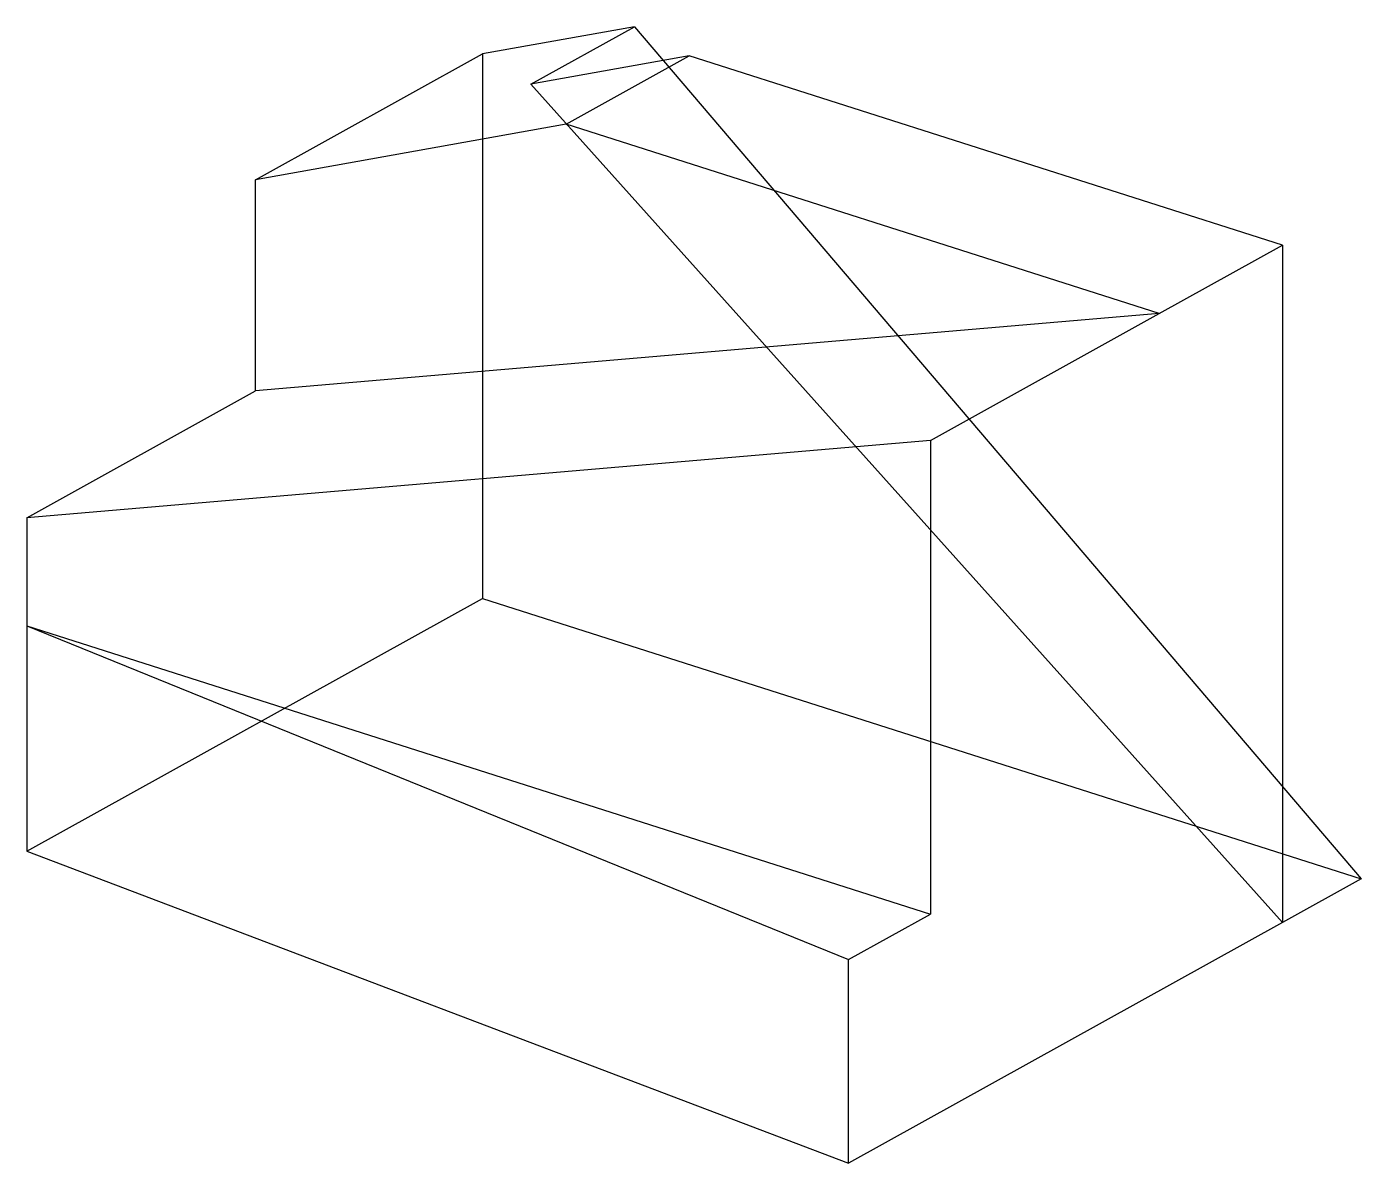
# Model space of a CAD drawing. Extents: x 40 to 218, y 85 to 238.
import ezdxf

# ---------------------------------------------------------------- set-up
doc = ezdxf.new("R2010")
doc.units = 0
doc.header["$MEASUREMENT"] = 0
doc.layers.get('0').update_dxf_attribs({"linetype": 'CONTINUOUS'})

msp = doc.modelspace()

# ---------------------------------------------------------------- linework, layer by layer
at = {"color": 7}
for p, q in [((121.006843, 237.69528), (100.615299, 234.054746)), ((107.109883, 229.980214), (121.006843, 237.69528)), ((121.006843, 237.69528), (218.408819, 123.43211)), ((70.218795, 217.17976), (100.615299, 234.054746)), ((100.615299, 234.054746), (100.615299, 161.033945)), ((128.328225, 233.768357), (107.109883, 229.980214)), ((111.828681, 224.608436), (128.328225, 233.768357)), ((207.834801, 208.388411), (128.328225, 233.768357)), ((107.109883, 229.980214), (207.834801, 117.561816)), ((111.828681, 224.608436), (70.218795, 217.17976)), ((191.335257, 199.22849), (111.828681, 224.608436)), ((70.218795, 188.857445), (70.218795, 217.17976)), ((191.335257, 199.22849), (207.834801, 208.388411)), ((207.834801, 208.388411), (207.834801, 117.561816)), ((191.335257, 199.22849), (70.218795, 188.857445)), ((160.662625, 182.200208), (191.335257, 199.22849)), ((39.546162, 171.829163), (70.218795, 188.857445)), ((160.662625, 182.200208), (39.546162, 171.829163)), ((160.662625, 182.200208), (160.662625, 118.696989)), ((39.546162, 171.829163), (39.546162, 157.359568)), ((39.546162, 127.130676), (100.615299, 161.033945)), ((100.615299, 161.033945), (218.408819, 123.43211)), ((39.546162, 157.359568), (160.662625, 118.696989)), ((39.546162, 157.359568), (149.695933, 112.608697)), ((39.546162, 157.359568), (39.546162, 127.130676)), ((39.546162, 127.130676), (149.695933, 85.285321)), ((218.408819, 123.43211), (207.834801, 117.561816)), ((149.695933, 112.608697), (160.662625, 118.696989)), ((207.834801, 117.561816), (149.695933, 85.285321)), ((149.695933, 85.285321), (149.695933, 112.608697))]:
    msp.add_line(p, q, dxfattribs=at)

doc.saveas('drawing.dxf')
